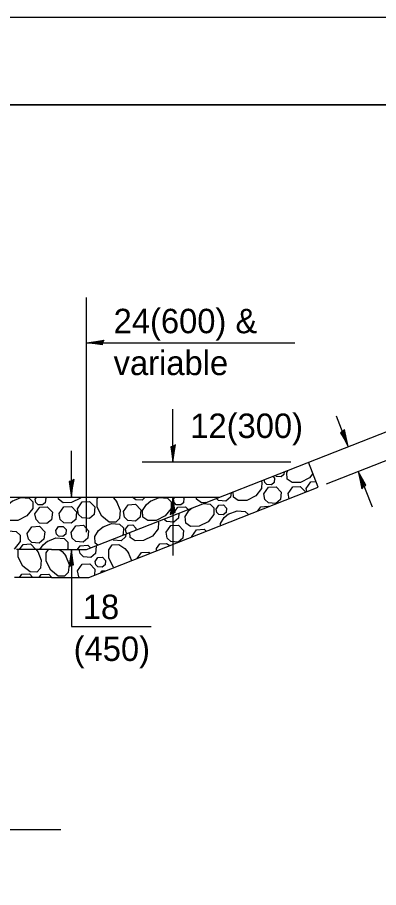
# Model space of a CAD drawing. Extents: x 99735 to 110633, y 79090 to 87272.
# Drawn here: x 100635.6 to 100738.9, y 85100.3 to 85349.7 of the extents above; entities that cross this region are included whole.
import ezdxf

# ---------------------------------------------------------------- set-up
doc = ezdxf.new("R2010")
doc.units = 0
for name, color, linetype in [('Sheets_50 Reference Boundary', 7, 'Continuous'), ('Sheets_General Details', 7, 'Continuous'), ('Sheets_Printer Plotting Border', 7, 'Continuous')]:
    doc.layers.add(name, color=color, linetype=linetype)

msp = doc.modelspace()

# ---------------------------------------------------------------- linework, layer by layer
at = {"layer": 'Sheets_50 Reference Boundary'}
msp.add_lwpolyline([(100118.68, 85324.69), (101693.68, 85324.69), (101693.68, 84324.7), (100118.68, 84324.7)], close=True, dxfattribs=at)
at = {"layer": 'Sheets_General Details'}
for p, q in [((101718.68, 85349.7), (100018.68, 85349.7)), ((100655.35, 85202.24), (100655.35, 85269.42)), ((100655.35, 85197.24), (100812.3, 85259.02)), ((100655.35, 85256.46), (100715.02, 85256.46)), ((100680.09, 85222.24), (100680.09, 85237.48)), ((100730.27, 85226.73), (100726.86, 85235.39)), ((100651.01, 85212.24), (100651.01, 85225.49)), ((100723.99, 85216), (100745.36, 85224.41)), ((100713.86, 85222.24), (100671.24, 85222.24)), ((100721.68, 85215.08), (100718.86, 85222.24)), ((100733.08, 85219.58), (100737.08, 85209.41)), ((100656.02, 85189.24), (100721.68, 85215.08)), ((100545.35, 85212.24), (100693.46, 85212.24)), ((100680.09, 85212.24), (100680.09, 85195.5)), ((100645.35, 85197.24), (100635.35, 85197.24)), ((100645.35, 85197.24), (100655.35, 85197.24)), ((100651.01, 85197.24), (100651.01, 85197.24)), ((100651.01, 85197.24), (100651.01, 85175.16)), ((100645.35, 85189.24), (100634.69, 85189.24)), ((100645.35, 85189.24), (100656.02, 85189.24)), ((100651.01, 85175.16), (100673.81, 85175.16)), ((100526.74, 85116.97), (100648.03, 85116.97))]:
    msp.add_line(p, q, dxfattribs=at)
msp.add_lwpolyline([(100118.68, 85324.7), (101693.68, 85324.7), (101693.68, 84274.7), (100118.68, 84274.7)], close=True, dxfattribs=at)
for points in [[(100659.94, 85256.52), (100659.79, 85255.84), (100657.85, 85256.13), (100655.35, 85256.46), (100658.02, 85256.82), (100660.35, 85257.23), (100659.94, 85256.52), (100659.74, 85256.07), (100657.03, 85256.46), (100659.99, 85256.98), (100659.55, 85256.4), (100658.31, 85256.48), (100659.51, 85256.66)], [(100728.65, 85231.02), (100728.07, 85230.63), (100729.05, 85228.93), (100730.27, 85226.73), (100729.63, 85229.34), (100729.16, 85231.66), (100728.65, 85231.02), (100728.3, 85230.67), (100729.66, 85228.29), (100729.06, 85231.24), (100728.67, 85230.61), (100729.2, 85229.49), (100728.93, 85230.67)], [(100680.15, 85226.83), (100679.47, 85226.67), (100679.76, 85224.73), (100680.09, 85222.24), (100680.45, 85224.9), (100680.86, 85227.24), (100680.15, 85226.83), (100679.7, 85226.62), (100680.09, 85223.91), (100680.61, 85226.87), (100680.03, 85226.44), (100680.11, 85225.19), (100680.29, 85226.39)], [(100720.15, 85218.96), (100719.17, 85217.72), (100716.6, 85216.43), (100714.17, 85216.39), (100712.8, 85217.36), (100712.67, 85219.29), (100713.11, 85219.97)], [(100708.66, 85218.22), (100709.17, 85217.68), (100709.04, 85216.38), (100708.25, 85215.72), (100706.98, 85215.81), (100706.38, 85216.39), (100706.21, 85217.26)], [(100711.9, 85219.5), (100711.82, 85218.72), (100711.02, 85218.05), (100709.75, 85218.15), (100709.38, 85218.51)], [(100734.7, 85215.28), (100735.28, 85215.67), (100734.3, 85217.37), (100733.08, 85219.58), (100733.72, 85216.96), (100734.19, 85214.64), (100734.7, 85215.28), (100735.05, 85215.64), (100733.69, 85218.01), (100734.29, 85215.07), (100734.68, 85215.69), (100734.15, 85216.82), (100734.42, 85215.64)], [(100651.08, 85216.83), (100650.4, 85216.67), (100650.69, 85214.73), (100651.01, 85212.24), (100651.38, 85214.9), (100651.79, 85217.24), (100651.08, 85216.83), (100650.63, 85216.62), (100651.02, 85213.91), (100651.54, 85216.87), (100650.95, 85216.44), (100651.03, 85215.19), (100651.21, 85216.39)], [(100705.22, 85216.87), (100705.5, 85216.6), (100705.47, 85214.72), (100703.8, 85212.59), (100701.23, 85211.31), (100698.8, 85211.26), (100697.43, 85212.23), (100697.33, 85213.76)], [(100706.09, 85213.19), (100707.44, 85215.1), (100709.59, 85215.22), (100711.08, 85213.68), (100710.86, 85211.51), (100709.54, 85210.4), (100707.42, 85210.56), (100706.42, 85211.53), (100706.1, 85213.19)], [(100713.03, 85213.27), (100714.38, 85215.18), (100716.52, 85215.3), (100718.01, 85213.76), (100718, 85213.64)], [(100718.25, 85214.67), (100719.59, 85216.58), (100721.05, 85216.67)], [(100696.72, 85213.52), (100696.59, 85212.22), (100695.27, 85211.11), (100693.15, 85211.27), (100692.53, 85211.87)], [(100713.32, 85211.79), (100713.03, 85213.27)], [(100718.42, 85213.8), (100718.25, 85214.67)], [(100634.08, 85211.1), (100636.59, 85212.1), (100638.9, 85211.9), (100640, 85210.85), (100639.97, 85208.98), (100638.3, 85206.85), (100635.72, 85205.56), (100633.3, 85205.52), (100631.93, 85206.49), (100631.8, 85208.42), (100632.91, 85210.15), (100634.18, 85211.16)], [(100640.68, 85211.65), (100641.1, 85212.24)], [(100643.38, 85212.24), (100643.67, 85211.94), (100643.54, 85210.64), (100642.75, 85209.98), (100641.47, 85210.07), (100640.88, 85210.65), (100640.68, 85211.65)], [(100653.88, 85212.24), (100653.67, 85211.97), (100651.09, 85210.68), (100648.67, 85210.64), (100647.3, 85211.61), (100647.26, 85212.24)], [(100652.74, 85208.92), (100654.09, 85210.84), (100656.23, 85210.96), (100657.73, 85209.41), (100657.51, 85207.24), (100656.18, 85206.14), (100654.06, 85206.29), (100653.07, 85207.26), (100652.74, 85208.92)], [(100663.96, 85210.97), (100664.96, 85208.46), (100664.76, 85206.15), (100663.71, 85205.05), (100661.84, 85205.08), (100659.71, 85206.75), (100658.42, 85209.33), (100658.38, 85211.75), (100658.72, 85212.24)], [(100662.86, 85212.24), (100663.01, 85212.14), (100664.02, 85210.87)], [(100665.9, 85208.15), (100667.24, 85210.06), (100669.39, 85210.19), (100670.88, 85208.64), (100670.66, 85206.47), (100669.34, 85205.37), (100667.22, 85205.52), (100666.22, 85206.49), (100665.9, 85208.15)], [(100672.12, 85212.24), (100671.32, 85211.39), (100669.45, 85211.43), (100668.41, 85212.24)], [(100673.65, 85211.1), (100676.17, 85212.1), (100678.48, 85211.9), (100679.57, 85210.85), (100679.54, 85208.98), (100677.87, 85206.85), (100675.3, 85205.56), (100672.87, 85205.52), (100671.5, 85206.49), (100671.37, 85208.42), (100672.48, 85210.15), (100673.75, 85211.16)], [(100680.02, 85207.65), (100680.7, 85207.8), (100680.41, 85209.74), (100680.09, 85212.24), (100679.72, 85209.57), (100679.31, 85207.24), (100680.02, 85207.65), (100680.47, 85207.85), (100680.08, 85210.56), (100679.56, 85207.6), (100680.15, 85208.04), (100680.07, 85209.28), (100679.89, 85208.08)], [(100680.25, 85211.65), (100680.67, 85212.24)], [(100682.96, 85212.24), (100683.24, 85211.94), (100683.12, 85210.64), (100682.32, 85209.98), (100681.05, 85210.07), (100680.45, 85210.65), (100680.26, 85211.65)], [(100688.73, 85210.38), (100690.73, 85210.21), (100691.83, 85209.16), (100691.79, 85207.29), (100690.12, 85205.16), (100687.55, 85203.87), (100685.12, 85203.83), (100683.75, 85204.8), (100683.62, 85206.73), (100684.73, 85208.46), (100685.58, 85209.14)], [(100689.46, 85210.66), (100688.24, 85210.64), (100686.87, 85211.61), (100686.83, 85212.24)], [(100692.44, 85208.82), (100693.25, 85209.96), (100694.53, 85210.04), (100695.43, 85209.11), (100695.3, 85207.81), (100694.5, 85207.15), (100693.23, 85207.24), (100692.63, 85207.82), (100692.44, 85208.82)], [(100693.45, 85212.24), (100693.45, 85212.23)], [(100640.59, 85207.44), (100641.94, 85209.35), (100644.08, 85209.48), (100645.57, 85207.93), (100645.36, 85205.76), (100644.03, 85204.66), (100641.91, 85204.81), (100640.92, 85205.78), (100640.59, 85207.44)], [(100647.53, 85207.52), (100648.87, 85209.43), (100651.02, 85209.56), (100652.51, 85208.01), (100652.3, 85205.84), (100650.97, 85204.74), (100648.85, 85204.89), (100647.85, 85205.86), (100647.53, 85207.52)], [(100681.79, 85207.64), (100681.65, 85206.2), (100680.32, 85205.1), (100678.2, 85205.25), (100677.48, 85205.95)], [(100680.16, 85207.44), (100681.51, 85209.35), (100683.66, 85209.48), (100684.42, 85208.68)], [(100695.92, 85207.34), (100698.44, 85208.34), (100700.75, 85208.14), (100701.71, 85207.23)], [(100704.37, 85208.27), (100705.23, 85209.5), (100707.38, 85209.62), (100707.5, 85209.5)], [(100675.73, 85205.26), (100675.94, 85205.06), (100675.9, 85203.19), (100674.24, 85201.06), (100671.66, 85199.77), (100669.23, 85199.73), (100667.87, 85200.7), (100667.77, 85202.12)], [(100680.25, 85207.04), (100680.17, 85207.44)], [(100693.69, 85204.07), (100693.65, 85204.66), (100694.75, 85206.39), (100696.02, 85207.41)], [(100630.42, 85201.6), (100632.93, 85202.59), (100635.25, 85202.39), (100636.34, 85201.35), (100636.31, 85199.48), (100634.65, 85197.35)], [(100638.39, 85201.84), (100639.73, 85203.75), (100641.88, 85203.88), (100643.37, 85202.33), (100643.15, 85200.16), (100641.83, 85199.06), (100639.71, 85199.21), (100638.71, 85200.18), (100638.39, 85201.84)], [(100646.54, 85202.63), (100647.35, 85203.78), (100648.64, 85203.85), (100649.53, 85202.92), (100649.4, 85201.62), (100648.61, 85200.96), (100647.34, 85201.05), (100646.74, 85201.63), (100646.54, 85202.63)], [(100650.95, 85202.13), (100652.29, 85204.05), (100654.44, 85204.17), (100655.93, 85202.62), (100655.72, 85200.45), (100654.39, 85199.35), (100652.27, 85199.5), (100651.27, 85200.47), (100650.95, 85202.13)], [(100658.59, 85198.51), (100657.83, 85199.05), (100657.7, 85200.98), (100658.8, 85202.71), (100660.07, 85203.73)], [(100659.97, 85203.66), (100662.49, 85204.66), (100664.8, 85204.46), (100665.9, 85203.42), (100665.86, 85201.54), (100665.67, 85201.3)], [(100666.51, 85203.07), (100667.32, 85204.22), (100668.6, 85204.29), (100669.5, 85203.36), (100669.44, 85202.78)], [(100666.97, 85201.81), (100666.7, 85202.07), (100666.51, 85203.07)], [(100678.14, 85202.15), (100679.49, 85204.07), (100681.64, 85204.19), (100683.13, 85202.64), (100682.91, 85200.47), (100681.59, 85199.37), (100679.47, 85199.52), (100678.47, 85200.49), (100678.15, 85202.15)], [(100685.5, 85200.98), (100686.84, 85202.89), (100688.99, 85203.02), (100689.55, 85202.44)], [(100644.08, 85199.56), (100646.6, 85200.56), (100648.91, 85200.36), (100650.01, 85199.32), (100649.97, 85197.44), (100649.81, 85197.24)], [(100666.64, 85201.68), (100666.55, 85200.85), (100665.23, 85199.74), (100663.11, 85199.9), (100662.82, 85200.18)], [(100685.52, 85200.85), (100685.5, 85200.98)], [(100636.18, 85197.24), (100637.2, 85198.69), (100639.35, 85198.82), (100640.84, 85197.27), (100640.84, 85197.24)], [(100642.03, 85197.24), (100642.92, 85198.61), (100644.19, 85199.63)], [(100652.8, 85197.24), (100653.56, 85198.32), (100655.71, 85198.44), (100656.45, 85197.67)], [(100658.06, 85198.3), (100658.15, 85198.22), (100657.93, 85196.05), (100656.6, 85194.95), (100654.48, 85195.1), (100653.49, 85196.07), (100653.26, 85197.24)], [(100663.16, 85192.05), (100663.03, 85192.16), (100661.74, 85194.73), (100661.69, 85197.16), (100662.67, 85198.53), (100664.6, 85198.65), (100666.33, 85197.55), (100667.34, 85196.28)], [(100675.37, 85196.86), (100675.36, 85197.48), (100676.33, 85198.85), (100678.26, 85198.98), (100679.22, 85198.37)], [(100641.37, 85196.7), (100642.37, 85194.19), (100642.17, 85191.88), (100641.12, 85190.78), (100639.25, 85190.81), (100637.12, 85192.48), (100635.83, 85195.06), (100635.79, 85197.24)], [(100640.93, 85197.24), (100641.43, 85196.6)], [(100649.34, 85195.48), (100650.34, 85192.97), (100650.14, 85190.66), (100649.09, 85189.56), (100647.22, 85189.59), (100645.09, 85191.26), (100643.8, 85193.84), (100643.76, 85196.26), (100644.45, 85197.24)], [(100647.48, 85197.24), (100648.39, 85196.65), (100649.4, 85195.38)], [(100650.95, 85192.65), (100651.63, 85192.8), (100651.34, 85194.74), (100651.01, 85197.24), (100650.65, 85194.57), (100650.24, 85192.24), (100650.95, 85192.65), (100651.4, 85192.85), (100651.01, 85195.56), (100650.49, 85192.6), (100651.07, 85193.04), (100650.99, 85194.28), (100650.81, 85193.08)], [(100657.78, 85193.81), (100658.59, 85194.96), (100659.88, 85195.03), (100660.77, 85194.1), (100660.64, 85192.8), (100659.85, 85192.14), (100658.58, 85192.23), (100657.98, 85192.81), (100657.78, 85193.81)], [(100667.28, 85196.38), (100668.21, 85194.04)], [(100669.83, 85194.68), (100671.04, 85196.39), (100673.18, 85196.51), (100673.54, 85196.14)], [(100652.79, 85191.09), (100654.13, 85193), (100656.28, 85193.12), (100657.77, 85191.58), (100657.6, 85189.86)], [(100636.2, 85189.24), (100636.84, 85190.15), (100638.99, 85190.28), (100639.99, 85189.24)], [(100641.79, 85189.24), (100642.37, 85190.07), (100644.52, 85190.19), (100645.45, 85189.24)], [(100653.3, 85189.24), (100653.11, 85189.42), (100652.79, 85191.09)], [(100659.45, 85190.59), (100659.81, 85191.1), (100660.91, 85191.16)]]:
    msp.add_lwpolyline(points, dxfattribs=at)
at = {"layer": 'Sheets_Printer Plotting Border'}
msp.add_lwpolyline([(100018.68, 84249.7), (101718.68, 84249.7), (101718.68, 85349.7), (100018.68, 85349.7)], close=True, dxfattribs=at)

# ---------------------------------------------------------------- texts
at = {"layer": 'Sheets_General Details'}
for s, p in [('24(600) &', (100663.11, 85259.2)), ('variable', (100663.11, 85247.2)), ('12(300)', (100685.05, 85229.18)), (' 18', (100651.67, 85177.29)), ('(450)', (100651.67, 85165.29))]:
    msp.add_text(s, height=7, dxfattribs=at).set_placement(p)

doc.saveas('drawing.dxf')
